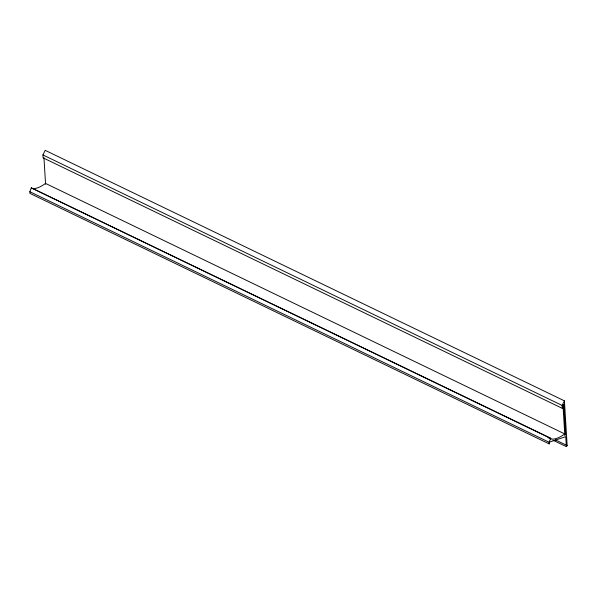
<?xml version="1.0" encoding="UTF-8"?>
<svg xmlns="http://www.w3.org/2000/svg" width="597" height="597" viewBox="0 0 597 597"><rect width="100%" height="100%" fill="white"/><g stroke="black" fill="none" stroke-linecap="round" stroke-linejoin="round"><path stroke-width="0.9" d="M552.949 440.176L566.366 446.653L565.755 436.646L549.897 441.944L549.158 443.892L29.954 193.391L29.85 191.719L31.305 187.861L550.807 438.265L550.718 438.907A80.528 24.529 -64.2 0 0 563.978 434.474L564.732 433.915L45.529 183.413L44.768 183.973A80.528 24.529 -64.2 0 1 32.589 188.562M31.372 188.361L31.596 187.764M549.158 443.892L549.061 442.228L550.807 438.265M563.105 407.244L562.322 408.355L43.111 157.854L42.932 154.936L45.208 150.347L564.419 400.848L567.15 445.541L566.366 446.653M562.322 408.355L562.143 405.438L564.419 400.848M563.001 405.55L563.784 404.438L565.62 434.482L564.837 435.594L563.001 405.55L563.784 404.467M564.792 434.78L565.575 433.668M42.932 154.936L562.143 405.438M555.404 439.877L567.15 445.541M31.305 187.861L550.516 438.362M548.061 437.653L550.583 438.87M29.85 191.719L549.061 442.228M43.962 157.787L45.581 184.279"/></g></svg>
